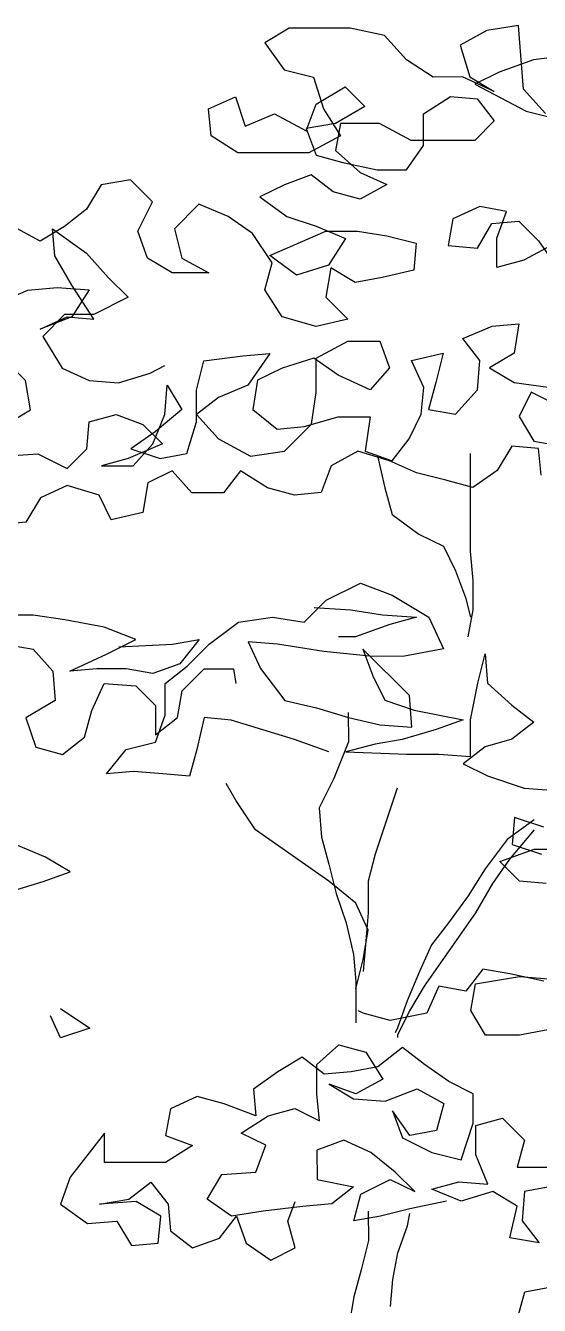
# Model space of a CAD drawing. Header units: millimetres. Extents: x 2622 to 2811, y 687 to 801.
# Drawn here: x 2710.522 to 2710.775, y 774.243 to 774.872 of the extents above; entities that cross this region are included whole.
import ezdxf

# ---------------------------------------------------------------- set-up
doc = ezdxf.new("R2010")
doc.units = ezdxf.units.MM
doc.layers.add('CHIOMA', color=94, linetype='Continuous')
doc.layers.add('tronco', color=36, linetype='Continuous')

msp = doc.modelspace()

# ---------------------------------------------------------------- linework, layer by layer
at = {"layer": 'CHIOMA'}
for p, q in [((2710.65151, 774.87073), (2710.63949, 774.86351)), ((2710.68156, 774.87076), (2710.65151, 774.87073)), ((2710.69839, 774.86717), (2710.68156, 774.87076)), ((2710.74887, 774.86962), (2710.73566, 774.8624)), ((2710.76449, 774.87204), (2710.74887, 774.86962)), ((2710.76571, 774.85521), (2710.76449, 774.87204)), ((2710.63949, 774.86351), (2710.64912, 774.8503)), ((2710.70922, 774.85516), (2710.69839, 774.86717)), ((2710.73566, 774.8624), (2710.74048, 774.84678)), ((2710.79095, 774.85764), (2710.77172, 774.85522)), ((2710.64912, 774.8503), (2710.66355, 774.84671)), ((2710.72245, 774.84676), (2710.70922, 774.85516)), ((2710.77172, 774.85522), (2710.7549, 774.84919)), ((2710.76693, 774.84079), (2710.76571, 774.85521)), ((2710.66355, 774.84671), (2710.66837, 774.83108)), ((2710.73687, 774.84677), (2710.72245, 774.84676)), ((2710.7525, 774.83957), (2710.73687, 774.84677)), ((2710.74048, 774.84678), (2710.7525, 774.83957)), ((2710.7549, 774.84919), (2710.74289, 774.84317)), ((2710.66476, 774.83348), (2710.67918, 774.84191)), ((2710.67918, 774.84191), (2710.6888, 774.8323)), ((2710.74289, 774.84317), (2710.76814, 774.82997)), ((2710.77776, 774.82878), (2710.76693, 774.84079)), ((2710.61188, 774.83103), (2710.62509, 774.83705)), ((2710.61309, 774.81781), (2710.61188, 774.83103)), ((2710.62509, 774.83705), (2710.62991, 774.82263)), ((2710.65997, 774.82026), (2710.66476, 774.83348)), ((2710.66837, 774.83108), (2710.6768, 774.81787)), ((2710.6888, 774.8323), (2710.67439, 774.82388)), ((2710.71766, 774.82872), (2710.73087, 774.83715)), ((2710.73087, 774.83715), (2710.74409, 774.83596)), ((2710.74409, 774.83596), (2710.75252, 774.82515)), ((2710.62991, 774.82263), (2710.64433, 774.82866)), ((2710.64433, 774.82866), (2710.65997, 774.82026)), ((2710.71767, 774.8131), (2710.71766, 774.82872)), ((2710.75252, 774.82515), (2710.74291, 774.81553)), ((2710.76814, 774.82997), (2710.79219, 774.82398)), ((2710.67439, 774.82388), (2710.65997, 774.82146)), ((2710.65997, 774.82146), (2710.66479, 774.80824)), ((2710.67679, 774.82388), (2710.6744, 774.81065)), ((2710.69602, 774.8239), (2710.67679, 774.82388)), ((2710.71166, 774.8155), (2710.69602, 774.8239)), ((2710.62632, 774.80941), (2710.61309, 774.81781)), ((2710.6768, 774.81787), (2710.66118, 774.80944)), ((2710.70927, 774.80107), (2710.71767, 774.8131)), ((2710.74291, 774.81553), (2710.71166, 774.8155)), ((2710.66118, 774.80944), (2710.62632, 774.80941)), ((2710.66479, 774.80824), (2710.67801, 774.80465)), ((2710.6744, 774.81065), (2710.68643, 774.79985)), ((2710.67801, 774.80465), (2710.69484, 774.80106)), ((2710.68643, 774.79985), (2710.69966, 774.79385)), ((2710.69484, 774.80106), (2710.70927, 774.80107)), ((2710.55902, 774.79372), (2710.55182, 774.78169)), ((2710.57344, 774.79614), (2710.55902, 774.79372)), ((2710.58427, 774.78533), (2710.57344, 774.79614)), ((2710.64917, 774.7938), (2710.63716, 774.78778)), ((2710.66239, 774.79862), (2710.64917, 774.7938)), ((2710.67322, 774.79022), (2710.66239, 774.79862)), ((2710.69966, 774.79385), (2710.68644, 774.78663)), ((2710.63716, 774.78778), (2710.65039, 774.77818)), ((2710.68644, 774.78663), (2710.67322, 774.79022)), ((2710.55182, 774.78169), (2710.54101, 774.77327)), ((2710.57707, 774.7709), (2710.58427, 774.78533)), ((2710.60711, 774.78415), (2710.5951, 774.77212)), ((2710.62154, 774.77815), (2710.60711, 774.78415)), ((2710.74534, 774.78307), (2710.73213, 774.77705)), ((2710.75857, 774.78068), (2710.74534, 774.78307)), ((2710.75377, 774.76745), (2710.75857, 774.78068)), ((2710.63357, 774.76975), (2710.62154, 774.77815)), ((2710.65039, 774.77818), (2710.66482, 774.77338)), ((2710.73213, 774.77705), (2710.72974, 774.76383)), ((2710.74416, 774.76264), (2710.75136, 774.77466)), ((2710.75136, 774.77466), (2710.76458, 774.77588)), ((2710.76458, 774.77588), (2710.77421, 774.76627)), ((2710.529, 774.76605), (2710.51577, 774.77325)), ((2710.54101, 774.77327), (2710.529, 774.76605)), ((2710.535, 774.77206), (2710.55184, 774.76006)), ((2710.53622, 774.75884), (2710.535, 774.77206)), ((2710.58189, 774.75768), (2710.57707, 774.7709)), ((2710.5951, 774.77212), (2710.59872, 774.7577)), ((2710.6432, 774.75533), (2710.63357, 774.76975)), ((2710.64199, 774.75894), (2710.66963, 774.77098)), ((2710.66482, 774.77338), (2710.67925, 774.76739)), ((2710.66963, 774.77098), (2710.68525, 774.771)), ((2710.68525, 774.771), (2710.69968, 774.76861)), ((2710.69968, 774.76861), (2710.71411, 774.76501)), ((2710.67925, 774.76739), (2710.67085, 774.75416)), ((2710.71411, 774.76501), (2710.71292, 774.75179)), ((2710.72974, 774.76383), (2710.74416, 774.76264)), ((2710.75379, 774.75303), (2710.75377, 774.76745)), ((2710.78262, 774.76508), (2710.767, 774.75665)), ((2710.77421, 774.76627), (2710.78263, 774.75426)), ((2710.54464, 774.74443), (2710.53622, 774.75884)), ((2710.55184, 774.76006), (2710.56267, 774.74805)), ((2710.59392, 774.75048), (2710.58189, 774.75768)), ((2710.59872, 774.7577), (2710.61195, 774.7505)), ((2710.65522, 774.74933), (2710.64199, 774.75894)), ((2710.767, 774.75665), (2710.75379, 774.75303)), ((2710.61195, 774.7505), (2710.59392, 774.75048)), ((2710.6396, 774.74211), (2710.6432, 774.75533)), ((2710.67085, 774.75416), (2710.65522, 774.74933)), ((2710.67205, 774.75296), (2710.66966, 774.73853)), ((2710.68408, 774.74575), (2710.67205, 774.75296)), ((2710.71292, 774.75179), (2710.6973, 774.74817)), ((2710.52301, 774.742), (2710.53743, 774.74322)), ((2710.53743, 774.74322), (2710.55306, 774.74203)), ((2710.55548, 774.72761), (2710.54464, 774.74443)), ((2710.56267, 774.74805), (2710.5723, 774.73844)), ((2710.6973, 774.74817), (2710.68408, 774.74575)), ((2710.50619, 774.73477), (2710.52301, 774.742)), ((2710.55306, 774.74203), (2710.54466, 774.7288)), ((2710.5723, 774.73844), (2710.55547, 774.73001)), ((2710.64803, 774.72889), (2710.6396, 774.74211)), ((2710.66966, 774.73853), (2710.68049, 774.72772)), ((2710.52904, 774.72277), (2710.54225, 774.7288)), ((2710.54466, 774.7288), (2710.52904, 774.72277)), ((2710.54105, 774.73), (2710.53024, 774.71917)), ((2710.55547, 774.73001), (2710.54105, 774.73)), ((2710.54225, 774.7288), (2710.55548, 774.72761)), ((2710.66486, 774.7241), (2710.64803, 774.72889)), ((2710.68049, 774.72772), (2710.66486, 774.7241)), ((2710.73699, 774.71816), (2710.75141, 774.72418)), ((2710.75141, 774.72418), (2710.76463, 774.72539)), ((2710.76463, 774.72539), (2710.76224, 774.71097)), ((2710.53024, 774.71917), (2710.53987, 774.70355)), ((2710.74541, 774.70735), (2710.73699, 774.71816)), ((2710.52185, 774.69753), (2710.50741, 774.71194)), ((2710.66488, 774.70847), (2710.6805, 774.7169)), ((2710.6805, 774.7169), (2710.69612, 774.71692)), ((2710.69612, 774.71692), (2710.70094, 774.7037)), ((2710.60599, 774.69279), (2710.60959, 774.70722)), ((2710.60959, 774.70722), (2710.62882, 774.70964)), ((2710.62882, 774.70964), (2710.64204, 774.71086)), ((2710.64204, 774.71086), (2710.63123, 774.69522)), ((2710.66368, 774.70847), (2710.64805, 774.70365)), ((2710.6757, 774.70007), (2710.66368, 774.70847)), ((2710.66489, 774.69165), (2710.66488, 774.70847)), ((2710.71176, 774.70732), (2710.72738, 774.71094)), ((2710.71778, 774.6941), (2710.71176, 774.70732)), ((2710.72738, 774.71094), (2710.72379, 774.69651)), ((2710.74422, 774.69292), (2710.74541, 774.70735)), ((2710.76224, 774.71097), (2710.75022, 774.70375)), ((2710.53987, 774.70355), (2710.5531, 774.69755)), ((2710.56753, 774.69637), (2710.58315, 774.70119)), ((2710.58315, 774.70119), (2710.59036, 774.7048)), ((2710.64805, 774.70365), (2710.63604, 774.69763)), ((2710.69134, 774.69287), (2710.6757, 774.70007)), ((2710.70094, 774.7037), (2710.69134, 774.69287)), ((2710.75022, 774.70375), (2710.76225, 774.69654)), ((2710.52427, 774.6831), (2710.52185, 774.69753)), ((2710.5531, 774.69755), (2710.56753, 774.69637)), ((2710.59038, 774.68076), (2710.59157, 774.69519)), ((2710.59157, 774.69519), (2710.59879, 774.68317)), ((2710.60601, 774.67717), (2710.60599, 774.69279)), ((2710.63123, 774.69522), (2710.61681, 774.6892)), ((2710.63604, 774.69763), (2710.63365, 774.6832)), ((2710.71659, 774.68088), (2710.71778, 774.6941)), ((2710.72379, 774.69651), (2710.72019, 774.68328)), ((2710.73342, 774.68089), (2710.74422, 774.69292)), ((2710.76225, 774.69654), (2710.77908, 774.69416)), ((2710.61681, 774.6892), (2710.606, 774.68077)), ((2710.6625, 774.67602), (2710.66489, 774.69165)), ((2710.77067, 774.69174), (2710.76467, 774.67972)), ((2710.79472, 774.67975), (2710.77067, 774.69174)), ((2710.51225, 774.67588), (2710.52427, 774.6831)), ((2710.55312, 774.67712), (2710.56634, 774.68074)), ((2710.56634, 774.68074), (2710.57956, 774.67594)), ((2710.58438, 774.66633), (2710.59038, 774.68076)), ((2710.59879, 774.68317), (2710.58558, 774.67234)), ((2710.606, 774.68077), (2710.61683, 774.66876)), ((2710.63365, 774.6832), (2710.64568, 774.6736)), ((2710.71059, 774.66885), (2710.71659, 774.68088)), ((2710.72019, 774.68328), (2710.73342, 774.68089)), ((2710.55193, 774.6639), (2710.55312, 774.67712)), ((2710.57956, 774.67594), (2710.58919, 774.66634)), ((2710.60121, 774.66154), (2710.60601, 774.67717)), ((2710.64568, 774.6736), (2710.6589, 774.67481)), ((2710.64929, 774.66278), (2710.6625, 774.67602)), ((2710.6589, 774.67481), (2710.67572, 774.67964)), ((2710.67572, 774.67964), (2710.69135, 774.67965)), ((2710.69135, 774.67965), (2710.68896, 774.66282)), ((2710.76467, 774.67972), (2710.77189, 774.6677)), ((2710.58558, 774.67234), (2710.57357, 774.66392)), ((2710.61683, 774.66876), (2710.63247, 774.66036)), ((2710.70219, 774.65802), (2710.71059, 774.66885)), ((2710.77189, 774.6677), (2710.78512, 774.66531)), ((2710.51106, 774.66025), (2710.52789, 774.66147)), ((2710.52789, 774.66147), (2710.54232, 774.65427)), ((2710.54232, 774.65427), (2710.55193, 774.6639)), ((2710.58919, 774.66634), (2710.57237, 774.65911)), ((2710.57357, 774.66392), (2710.58799, 774.65912)), ((2710.57478, 774.6555), (2710.58438, 774.66633)), ((2710.58799, 774.65912), (2710.60121, 774.66154)), ((2710.63247, 774.66036), (2710.64929, 774.66278)), ((2710.68535, 774.66282), (2710.67214, 774.65559)), ((2710.70098, 774.65802), (2710.68535, 774.66282)), ((2710.68896, 774.66282), (2710.70219, 774.65802)), ((2710.76108, 774.66529), (2710.75388, 774.65326)), ((2710.7743, 774.6641), (2710.76108, 774.66529)), ((2710.77552, 774.65088), (2710.7743, 774.6641)), ((2710.57237, 774.65911), (2710.55915, 774.65549)), ((2710.55915, 774.65549), (2710.57478, 774.6555)), ((2710.67214, 774.65559), (2710.66734, 774.64237)), ((2710.69497, 774.66042), (2710.69859, 774.6448)), ((2710.71421, 774.65203), (2710.70098, 774.65802)), ((2710.59401, 774.65312), (2710.58199, 774.6471)), ((2710.60364, 774.64231), (2710.59401, 774.65312)), ((2710.62767, 774.65315), (2710.61926, 774.64232)), ((2710.6409, 774.64475), (2710.62767, 774.65315)), ((2710.72864, 774.64843), (2710.71421, 774.65203)), ((2710.74186, 774.64484), (2710.72864, 774.64843)), ((2710.75388, 774.65326), (2710.74186, 774.64484)), ((2710.54233, 774.64586), (2710.52911, 774.63984)), ((2710.55796, 774.64106), (2710.54233, 774.64586)), ((2710.58199, 774.6471), (2710.5796, 774.63267)), ((2710.61926, 774.64232), (2710.60364, 774.64231)), ((2710.65412, 774.64115), (2710.6409, 774.64475)), ((2710.66734, 774.64237), (2710.65412, 774.64115)), ((2710.52911, 774.63984), (2710.52191, 774.62781)), ((2710.56398, 774.62905), (2710.55796, 774.64106)), ((2710.5796, 774.63267), (2710.56398, 774.62905)), ((2710.52191, 774.62781), (2710.50869, 774.6266)), ((2710.66979, 774.58948), (2710.68662, 774.59791)), ((2710.68662, 774.59791), (2710.70225, 774.59191)), ((2710.70225, 774.59191), (2710.72029, 774.58111)), ((2710.65899, 774.57865), (2710.66979, 774.58948)), ((2710.66379, 774.58587), (2710.68182, 774.58468)), ((2710.52556, 774.58214), (2710.50993, 774.58212)), ((2710.54119, 774.57975), (2710.52556, 774.58214)), ((2710.56042, 774.57616), (2710.54119, 774.57975)), ((2710.62653, 774.57862), (2710.64336, 774.58104)), ((2710.64336, 774.58104), (2710.65899, 774.57865)), ((2710.68182, 774.58468), (2710.69745, 774.58229)), ((2710.69745, 774.58229), (2710.71428, 774.58111)), ((2710.71428, 774.58111), (2710.70106, 774.57749)), ((2710.72029, 774.58111), (2710.72751, 774.56549)), ((2710.57606, 774.57016), (2710.56042, 774.57616)), ((2710.61212, 774.56779), (2710.62653, 774.57862)), ((2710.70106, 774.57749), (2710.68424, 774.57146)), ((2710.51235, 774.5677), (2710.52558, 774.56531)), ((2710.56164, 774.56294), (2710.57606, 774.57016)), ((2710.56764, 774.56655), (2710.59409, 774.56777)), ((2710.59409, 774.56777), (2710.60731, 774.57019)), ((2710.60731, 774.57019), (2710.5977, 774.55816)), ((2710.60131, 774.55696), (2710.61212, 774.56779)), ((2710.63135, 774.56901), (2710.63737, 774.55579)), ((2710.64577, 774.56782), (2710.63135, 774.56901)), ((2710.66862, 774.56424), (2710.64577, 774.56782)), ((2710.68424, 774.57146), (2710.67582, 774.57146)), ((2710.52558, 774.56531), (2710.5352, 774.5545)), ((2710.54362, 774.55451), (2710.56164, 774.56294)), ((2710.69266, 774.56185), (2710.66862, 774.56424)), ((2710.68785, 774.56546), (2710.69267, 774.55224)), ((2710.71071, 774.54264), (2710.68785, 774.56546)), ((2710.70828, 774.56187), (2710.69266, 774.56185)), ((2710.72751, 774.56549), (2710.70828, 774.56187)), ((2710.74436, 774.54868), (2710.74795, 774.56311)), ((2710.74795, 774.56311), (2710.74916, 774.54868)), ((2710.5352, 774.5545), (2710.53642, 774.54008)), ((2710.55684, 774.55572), (2710.54362, 774.55451)), ((2710.57126, 774.55573), (2710.55684, 774.55572)), ((2710.58448, 774.55334), (2710.57126, 774.55573)), ((2710.5977, 774.55816), (2710.58448, 774.55334)), ((2710.5905, 774.54854), (2710.60131, 774.55696)), ((2710.59892, 774.54494), (2710.60972, 774.55577)), ((2710.60972, 774.55577), (2710.62415, 774.55578)), ((2710.62415, 774.55578), (2710.62536, 774.54857)), ((2710.63737, 774.55579), (2710.64941, 774.54018)), ((2710.55445, 774.53528), (2710.56045, 774.54851)), ((2710.56045, 774.54851), (2710.57608, 774.54732)), ((2710.59051, 774.53291), (2710.5905, 774.54854)), ((2710.69267, 774.55224), (2710.69869, 774.54022)), ((2710.74077, 774.53065), (2710.74436, 774.54868)), ((2710.74916, 774.54868), (2710.76119, 774.53788)), ((2710.57608, 774.54732), (2710.5857, 774.53772)), ((2710.59652, 774.53172), (2710.59892, 774.54494)), ((2710.71192, 774.52701), (2710.71071, 774.54264)), ((2710.53642, 774.54008), (2710.522, 774.53165)), ((2710.55086, 774.52206), (2710.55445, 774.53528)), ((2710.5857, 774.53772), (2710.58571, 774.52329)), ((2710.64941, 774.54018), (2710.66503, 774.53659)), ((2710.66503, 774.53659), (2710.68067, 774.53179)), ((2710.69869, 774.54022), (2710.71312, 774.53543)), ((2710.71312, 774.53543), (2710.73716, 774.53064)), ((2710.76119, 774.53788), (2710.77202, 774.52947)), ((2710.522, 774.53165), (2710.52682, 774.51723)), ((2710.58571, 774.52329), (2710.59652, 774.53172)), ((2710.58572, 774.51969), (2710.59051, 774.53291)), ((2710.60975, 774.53173), (2710.60616, 774.5161)), ((2710.62297, 774.53054), (2710.60975, 774.53173)), ((2710.65423, 774.52095), (2710.62297, 774.53054)), ((2710.68066, 774.5342), (2710.68068, 774.51977)), ((2710.68067, 774.53179), (2710.69629, 774.5282)), ((2710.73716, 774.53064), (2710.72394, 774.52582)), ((2710.74078, 774.51262), (2710.74077, 774.53065)), ((2710.77202, 774.52947), (2710.76121, 774.52105)), ((2710.69629, 774.5282), (2710.71192, 774.52701)), ((2710.72394, 774.52582), (2710.70712, 774.521)), ((2710.52682, 774.51723), (2710.54005, 774.51363)), ((2710.54005, 774.51363), (2710.55086, 774.52206)), ((2710.5713, 774.51607), (2710.58572, 774.51969)), ((2710.67106, 774.51496), (2710.65423, 774.52095)), ((2710.6939, 774.51858), (2710.67948, 774.51496)), ((2710.70712, 774.521), (2710.6939, 774.51858)), ((2710.74799, 774.51743), (2710.73718, 774.50901)), ((2710.76121, 774.52105), (2710.74799, 774.51743)), ((2710.56169, 774.50404), (2710.5713, 774.51607)), ((2710.60616, 774.5161), (2710.60256, 774.50287)), ((2710.67948, 774.51496), (2710.70953, 774.51379)), ((2710.70953, 774.51379), (2710.72516, 774.5138)), ((2710.72516, 774.5138), (2710.74078, 774.51262)), ((2710.57491, 774.50525), (2710.56169, 774.50404)), ((2710.58934, 774.50406), (2710.57491, 774.50525)), ((2710.60256, 774.50287), (2710.58934, 774.50406)), ((2710.73718, 774.50901), (2710.74921, 774.50301)), ((2710.74921, 774.50301), (2710.76724, 774.49701)), ((2710.76724, 774.49701), (2710.78287, 774.49583)), ((2710.77206, 774.48139), (2710.75885, 774.47176)), ((2710.76245, 774.48259), (2710.76126, 774.46936)), ((2710.77688, 774.47779), (2710.76245, 774.48259)), ((2710.77207, 774.47658), (2710.76006, 774.46215)), ((2710.53168, 774.46314), (2710.51725, 774.46914)), ((2710.75526, 774.46094), (2710.77208, 774.46697)), ((2710.76126, 774.46936), (2710.77569, 774.46457)), ((2710.77208, 774.46697), (2710.7877, 774.46698)), ((2710.54371, 774.45594), (2710.53168, 774.46314)), ((2710.76488, 774.45134), (2710.75526, 774.46094)), ((2710.53049, 774.45112), (2710.54371, 774.45594)), ((2710.51487, 774.4463), (2710.53049, 774.45112)), ((2710.7781, 774.45015), (2710.76488, 774.45134)), ((2710.74329, 774.40083), (2710.76492, 774.40446)), ((2710.77695, 774.40206), (2710.76011, 774.40566)), ((2710.76492, 774.40446), (2710.77935, 774.40327)), ((2710.7409, 774.38761), (2710.74329, 774.40083)), ((2710.53897, 774.3742), (2710.53415, 774.38501)), ((2710.53896, 774.38862), (2710.55339, 774.37902)), ((2710.74812, 774.37559), (2710.7409, 774.38761)), ((2710.55339, 774.37902), (2710.53897, 774.3742)), ((2710.78418, 774.37923), (2710.76495, 774.37561)), ((2710.76495, 774.37561), (2710.74812, 774.37559)), ((2710.6652, 774.36109), (2710.676, 774.37072)), ((2710.676, 774.37072), (2710.68923, 774.36713)), ((2710.68923, 774.36713), (2710.69766, 774.35391)), ((2710.70726, 774.36955), (2710.69525, 774.35992)), ((2710.71808, 774.36114), (2710.70726, 774.36955)), ((2710.65798, 774.36469), (2710.64597, 774.35747)), ((2710.66881, 774.35629), (2710.65798, 774.36469)), ((2710.66521, 774.34667), (2710.6652, 774.36109)), ((2710.69525, 774.35992), (2710.68203, 774.3575)), ((2710.73011, 774.35274), (2710.71808, 774.36114)), ((2710.64597, 774.35747), (2710.63395, 774.34904)), ((2710.68203, 774.3575), (2710.66881, 774.35629)), ((2710.69766, 774.35391), (2710.68444, 774.34669)), ((2710.74214, 774.34674), (2710.73011, 774.35274)), ((2710.63395, 774.34904), (2710.63517, 774.33582)), ((2710.66642, 774.33345), (2710.66521, 774.34667)), ((2710.67121, 774.35148), (2710.68324, 774.34428)), ((2710.68444, 774.34669), (2710.67121, 774.35148)), ((2710.69887, 774.34309), (2710.71449, 774.34912)), ((2710.71449, 774.34912), (2710.72772, 774.34192)), ((2710.74215, 774.33232), (2710.74214, 774.34674)), ((2710.60631, 774.34541), (2710.59309, 774.33939)), ((2710.61954, 774.34182), (2710.60631, 774.34541)), ((2710.63517, 774.33582), (2710.61954, 774.34182)), ((2710.68324, 774.34428), (2710.69887, 774.34309)), ((2710.72772, 774.34192), (2710.72412, 774.32869)), ((2710.59309, 774.33939), (2710.5907, 774.32617)), ((2710.62796, 774.3274), (2710.64118, 774.33583)), ((2710.64118, 774.33583), (2710.6544, 774.33945)), ((2710.6544, 774.33945), (2710.66642, 774.33345)), ((2710.70248, 774.33829), (2710.7073, 774.32507)), ((2710.7109, 774.32628), (2710.70248, 774.33829)), ((2710.74335, 774.33111), (2710.75657, 774.33473)), ((2710.75657, 774.33473), (2710.7674, 774.32392)), ((2710.72412, 774.32869), (2710.7109, 774.32628)), ((2710.73616, 774.31428), (2710.74215, 774.33232)), ((2710.74337, 774.31669), (2710.74335, 774.33111)), ((2710.56065, 774.32734), (2710.54384, 774.30569)), ((2710.56066, 774.31292), (2710.56065, 774.32734)), ((2710.5907, 774.32617), (2710.60393, 774.32137)), ((2710.60393, 774.32137), (2710.59071, 774.31295)), ((2710.63999, 774.3214), (2710.62796, 774.3274)), ((2710.63519, 774.30818), (2710.63999, 774.3214)), ((2710.67845, 774.32384), (2710.66523, 774.31902)), ((2710.69168, 774.31785), (2710.67845, 774.32384)), ((2710.7073, 774.32507), (2710.72173, 774.31787)), ((2710.7674, 774.32392), (2710.76381, 774.3107)), ((2710.66523, 774.31902), (2710.66525, 774.3046)), ((2710.70371, 774.30824), (2710.69168, 774.31785)), ((2710.72173, 774.31787), (2710.73616, 774.31428)), ((2710.74939, 774.30227), (2710.74337, 774.31669)), ((2710.59071, 774.31295), (2710.56066, 774.31292)), ((2710.76381, 774.3107), (2710.77943, 774.31071)), ((2710.54384, 774.30569), (2710.53905, 774.29246)), ((2710.5727, 774.2949), (2710.58351, 774.30332)), ((2710.58351, 774.30332), (2710.59194, 774.29251)), ((2710.61117, 774.29493), (2710.61837, 774.30696)), ((2710.61837, 774.30696), (2710.63519, 774.30818)), ((2710.66525, 774.3046), (2710.68328, 774.30101)), ((2710.68689, 774.29741), (2710.70131, 774.30463)), ((2710.70131, 774.30463), (2710.71333, 774.29863)), ((2710.71333, 774.29863), (2710.70371, 774.30824)), ((2710.72175, 774.29984), (2710.73497, 774.30346)), ((2710.73497, 774.30346), (2710.74939, 774.30227)), ((2710.68328, 774.30101), (2710.67247, 774.29259)), ((2710.6833, 774.28418), (2710.68689, 774.29741)), ((2710.73618, 774.29385), (2710.72175, 774.29984)), ((2710.7518, 774.29867), (2710.73618, 774.29385)), ((2710.76382, 774.29147), (2710.7518, 774.29867)), ((2710.76742, 774.29868), (2710.76623, 774.28426)), ((2710.78064, 774.3011), (2710.76742, 774.29868)), ((2710.53905, 774.29246), (2710.55228, 774.28286)), ((2710.55828, 774.29248), (2710.5727, 774.2949)), ((2710.57631, 774.2937), (2710.55828, 774.29248)), ((2710.58834, 774.2865), (2710.57631, 774.2937)), ((2710.59194, 774.29251), (2710.59315, 774.27929)), ((2710.62319, 774.28653), (2710.61117, 774.29493)), ((2710.65805, 774.29137), (2710.63882, 774.28895)), ((2710.65084, 774.28415), (2710.65444, 774.29377)), ((2710.67247, 774.29259), (2710.65805, 774.29137)), ((2710.71094, 774.29022), (2710.69652, 774.2866)), ((2710.72896, 774.29384), (2710.71094, 774.29022)), ((2710.76023, 774.27584), (2710.76382, 774.29147)), ((2710.55228, 774.28286), (2710.5667, 774.28407)), ((2710.5667, 774.28407), (2710.57392, 774.27206)), ((2710.58715, 774.27328), (2710.58834, 774.2865)), ((2710.61719, 774.27571), (2710.6256, 774.28653)), ((2710.63882, 774.28895), (2710.62319, 774.28653)), ((2710.6256, 774.28653), (2710.63042, 774.27331)), ((2710.65446, 774.27093), (2710.65084, 774.28415)), ((2710.69652, 774.2866), (2710.6833, 774.28418)), ((2710.6905, 774.289), (2710.69052, 774.27457)), ((2710.70974, 774.2818), (2710.71094, 774.28781)), ((2710.76623, 774.28426), (2710.77466, 774.27345)), ((2710.59315, 774.27929), (2710.60398, 774.27089)), ((2710.57392, 774.27206), (2710.58715, 774.27328)), ((2710.60398, 774.27089), (2710.61719, 774.27571)), ((2710.63042, 774.27331), (2710.64245, 774.26491)), ((2710.64245, 774.26491), (2710.65446, 774.27093)), ((2710.77466, 774.27345), (2710.76023, 774.27584)), ((2710.76387, 774.23617), (2710.76747, 774.2494)), ((2710.76747, 774.2494), (2710.78069, 774.25182))]:
    msp.add_line(p, q, dxfattribs=at)
at = {"layer": 'tronco'}
for p, q in [((2710.74065, 774.66167), (2710.74069, 774.61359)), ((2710.69859, 774.6448), (2710.70221, 774.63158)), ((2710.70221, 774.63158), (2710.71544, 774.62198)), ((2710.71544, 774.62198), (2710.72747, 774.61598)), ((2710.72747, 774.61598), (2710.73349, 774.60396)), ((2710.74069, 774.61359), (2710.74191, 774.59916)), ((2710.73349, 774.60396), (2710.73831, 774.59074)), ((2710.74191, 774.59916), (2710.74192, 774.58474)), ((2710.73831, 774.59074), (2710.74072, 774.58113)), ((2710.74192, 774.58474), (2710.73953, 774.57151)), ((2710.68068, 774.51977), (2710.67348, 774.50174)), ((2710.62541, 774.49087), (2710.62059, 774.49928)), ((2710.67348, 774.50174), (2710.66628, 774.48731)), ((2710.70474, 774.49696), (2710.69395, 774.46449)), ((2710.63504, 774.47646), (2710.62541, 774.49087)), ((2710.66628, 774.48731), (2710.6675, 774.47288)), ((2710.67112, 774.45125), (2710.63504, 774.47646)), ((2710.6675, 774.47288), (2710.67112, 774.45966)), ((2710.75885, 774.47176), (2710.74805, 774.45733)), ((2710.67112, 774.45966), (2710.67473, 774.44524)), ((2710.69395, 774.46449), (2710.69036, 774.45127)), ((2710.76006, 774.46215), (2710.75166, 774.45012)), ((2710.74805, 774.45733), (2710.73964, 774.4441)), ((2710.68436, 774.44044), (2710.67112, 774.45125)), ((2710.69036, 774.45127), (2710.69037, 774.43564)), ((2710.75166, 774.45012), (2710.74326, 774.43569)), ((2710.67473, 774.44524), (2710.67956, 774.43082)), ((2710.73964, 774.4441), (2710.73004, 774.43087)), ((2710.69038, 774.42723), (2710.68436, 774.44044)), ((2710.69037, 774.43564), (2710.68918, 774.42001)), ((2710.74326, 774.43569), (2710.71805, 774.39961)), ((2710.67956, 774.43082), (2710.68318, 774.4152)), ((2710.73004, 774.43087), (2710.72164, 774.42004)), ((2710.68799, 774.4128), (2710.69038, 774.42723)), ((2710.68918, 774.42001), (2710.68799, 774.40679)), ((2710.72164, 774.42004), (2710.71564, 774.40682)), ((2710.68318, 774.4152), (2710.68439, 774.40198)), ((2710.68439, 774.39837), (2710.68799, 774.4128)), ((2710.71564, 774.40682), (2710.70964, 774.39239)), ((2710.74689, 774.40805), (2710.73849, 774.39722)), ((2710.76011, 774.40566), (2710.74689, 774.40805)), ((2710.68439, 774.40198), (2710.68441, 774.38155)), ((2710.71805, 774.39961), (2710.71085, 774.38758)), ((2710.72526, 774.39961), (2710.71926, 774.38639)), ((2710.73849, 774.39722), (2710.72526, 774.39961)), ((2710.70964, 774.39239), (2710.70485, 774.37916)), ((2710.68801, 774.38636), (2710.68561, 774.38756)), ((2710.70124, 774.38276), (2710.68801, 774.38636)), ((2710.71926, 774.38639), (2710.70124, 774.38276)), ((2710.71085, 774.38758), (2710.70485, 774.37555)), ((2710.70485, 774.37916), (2710.70365, 774.37676)), ((2710.70485, 774.37555), (2710.70485, 774.37435)), ((2710.70495, 774.26858), (2710.70974, 774.2818)), ((2710.69052, 774.27457), (2710.68692, 774.26014)), ((2710.70255, 774.25535), (2710.70495, 774.26858)), ((2710.68692, 774.26014), (2710.68333, 774.24692)), ((2710.70136, 774.24213), (2710.70255, 774.25535)), ((2710.68333, 774.24692), (2710.68094, 774.23249))]:
    msp.add_line(p, q, dxfattribs=at)

doc.saveas('drawing.dxf')
